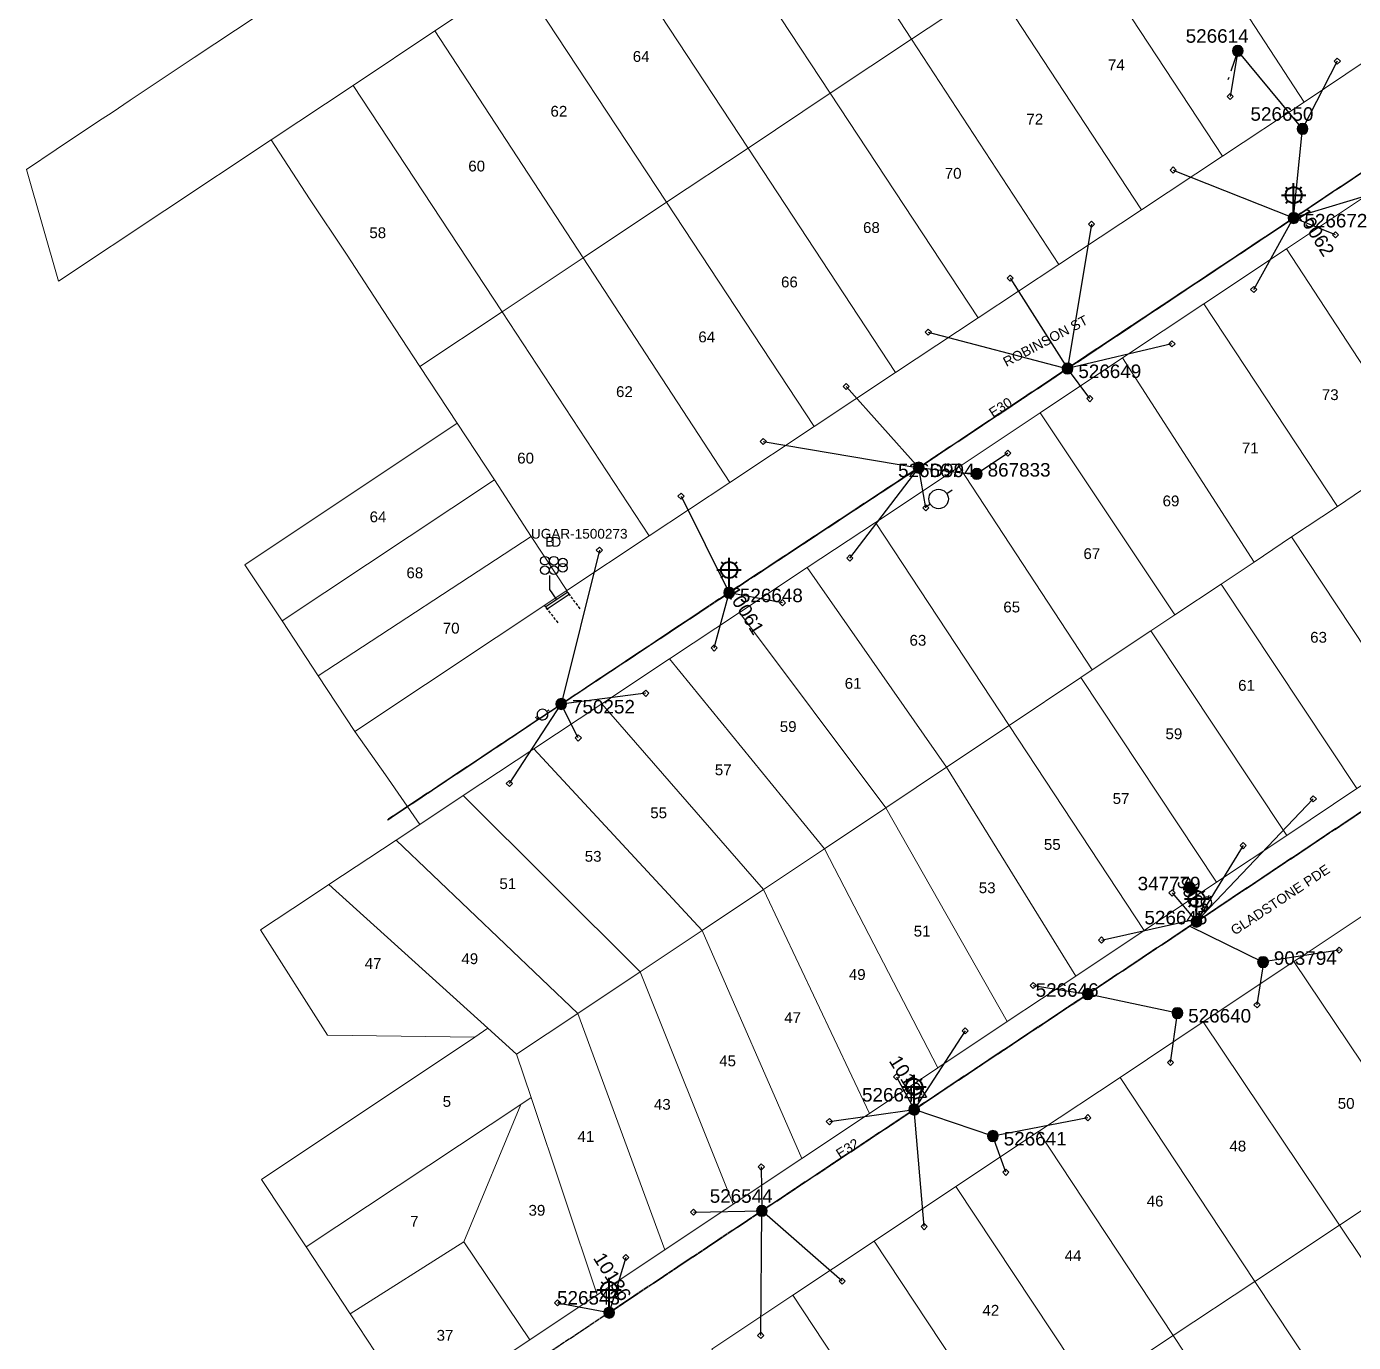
# Model space of a CAD drawing. Header units: metres. Extents: x 302064 to 305578, y 6265466 to 6271990.
# Drawn here: x 302249.5 to 302495.3, y 6270876.8 to 6271120.5 of the extents above; entities that cross this region are included whole.
import ezdxf
from ezdxf.enums import TextEntityAlignment as Align

# ---------------------------------------------------------------- set-up
doc = ezdxf.new("R2010")
doc.units = ezdxf.units.M
for name, pattern in [('Cable Exist OH', [1, 1, 0]), ('Cable Exist UG', [8.2, 4, -1.2, 1.8, -1.2]), ('DASHED', [0.75, 0.5, -0.25])]:
    doc.linetypes.add(name, pattern=pattern)
doc.layers.get('0').update_dxf_attribs({"color": 6})
for name, color, linetype in [('_User Miscellaneous12', 7, 'Continuous'), ('_User_LV_Exist', 7, 'Continuous'), ('Duct_SP_EXT', 7, 'Continuous'), ('Equip_SP_HV_EXT', 7, 'Continuous'), ('Equip_SP_LV_EXT', 7, 'Continuous'), ('Equip_SP_SL_EXT', 7, 'Continuous'), ('Mains_HV_EXT', 1, 'Continuous'), ('Mains_LV_EXT', 5, 'Continuous'), ('Mains_SL_EXT', 3, 'Continuous'), ('Services_SP_EXT', 7, 'Continuous'), ('SupportsOH_SP_TR_HV_LV_SL_EXT', 7, 'Continuous'), ('Trench_SP_EXT', 7, 'Continuous')]:
    doc.layers.add(name, color=color, linetype=linetype)
doc.layers.add('Cadastre Land Parcels_SP_EXT', color=7, linetype='Continuous', lineweight=5)
doc.layers.add('Cadastre Roads_SP_EXT', color=9, linetype='Continuous', lineweight=5)
doc.layers.add('UNKNOWN_FEATURES', color=1, linetype='DASHED', plot=False)
doc.styles.add('iecARIAL', font='arial.ttf', dxfattribs={"height": 2})
doc.styles.add('POLE_LABEL', font='arial.ttf')
doc.styles.get("Standard").update_dxf_attribs({"font": 'arial.ttf'})

# ---------------------------------------------------------------- blocks, each defined once
blk = doc.blocks.new('DUCT_EXT')
blk.add_circle((0, 0.8), 0.8)
at = {"flags": 1}
blk.add_attdef('Z', (0, 0), '', height=0.2, dxfattribs=at)
at = {"flags": 9}
for tag, p in [('DUCT_CODE', (0, 0)), ('XSECT_TYPE', (0, -0.2)), ('STATE', (0, -0.6)), ('FB_REFERENCE', (0, -0.4)), ('NOTES', (0, -0.8))]:
    blk.add_attdef(tag, text='', height=0.2, dxfattribs=at).set_placement(p, align=Align.MIDDLE_LEFT)
blk = doc.blocks.new('LV_OH_LINKS_OPEN_EXT')
for p, q in [((-0.17, 4.97), (-0.17, 5.46)), ((0.17, 4.97), (0.17, 5.46)), ((-0.17, 3), (-0.17, 2.5)), ((0.17, 3), (0.17, 2.5))]:
    blk.add_line(p, q)
blk.add_lwpolyline([(0, 2.99, 1), (0, 4.98, 1)], format="xyb", close=True)
at = {"flags": 9}
for tag, p in [('ACTUAL_STATUS', (0, 0)), ('CONSTRUCTED_VOLTAGE', (0, -0.2)), ('OPERATING_VOLTAGE', (0, -0.6)), ('ORIENTATION', (0, -0.8)), ('OWNED_BY', (0, -1)), ('STATE', (0, -1.2)), ('SWITCH_TYPE', (0, -1.4)), ('NO_PHASES', (0, -0.4)), ('USAGE', (0, -1.6)), ('LEGEND', (0, -1.8)), ('NOTES', (0, -2))]:
    blk.add_attdef(tag, text='', height=0.2, dxfattribs=at).set_placement(p, align=Align.MIDDLE_LEFT)
at = {"flags": 1}
blk.add_attdef('Z', (0, 0), '', height=0.2, dxfattribs=at)
blk = doc.blocks.new('SL_LANTERN_EXT')
at = {"lineweight": 40}
for p, q in [((-1.46, 5.68), (-1.06, 5.28)), ((0, 1.97), (0, 6.47)), ((1.46, 5.68), (1.06, 5.28)), ((-2.25, 4.22), (2.25, 4.22)), ((-1.46, 2.76), (-1.06, 3.16)), ((0, 0), (0, 2.72)), ((1.46, 2.76), (1.06, 3.16))]:
    blk.add_line(p, q, dxfattribs=at)
blk.add_circle((0, 4.22), 1.5, dxfattribs=at)
at = {"style": 'iecARIAL', "flags": 8}
blk.add_attdef('ASSET_NUM', (1.5, 1.5), '', height=2.5, dxfattribs=at)
for tag, p, height, flags in [('OPERATING_VOLTAGE', (0.98, -1.65), 0.2, 9), ('ORIENTATION', (0.98, -1.85), 0.2, 9), ('OWNED_BY', (0.98, -2.05), 0.2, 9), ('STATE', (0.98, -2.25), 0.2, 9), ('CONSTRUCTED_VOLTAGE', (0.98, -0.65), 0.2, 9), ('CONTROL_TYPE', (0.98, -0.85), 0.2, 9), ('LANTERN_PURPOSE', (0.98, -1.05), 0.2, 9), ('LANTERN_TYPE', (0.98, -1.25), 0.2, 9), ('NO_PHASES', (0.98, -1.45), 0.2, 9), ('USAGE', (0.98, -2.45), 0.2, 9), ('CEXIST', (0.98, -2.65), 0.2, 9), ('LNUMBER', (2.18, -3.25), 2.5, 8), ('CNEW', (0.98, -2.85), 0.2, 9), ('CNUMBER', (0.98, -3.05), 0.2, 9), ('CREMOVE', (0.98, -3.25), 0.2, 9), ('CREPLACE', (0.98, -3.45), 0.2, 9), ('LKINGHEIGHT', (0.98, -3.65), 0.2, 9), ('LBRACKET', (0.98, -3.85), 0.2, 9), ('LBRACKETVOCAB', (0.98, -4.05), 0.2, 9), ('LCATEGORY', (0.98, -4.25), 0.2, 9), ('LCHARGE1', (0.98, -4.45), 0.2, 9), ('LCHARGE1PERCENT', (0.98, -4.65), 0.2, 9), ('LCHARGE2', (0.98, -4.85), 0.2, 9), ('LCHARGE2PERCENT', (0.98, -5.05), 0.2, 9), ('LCHARGE3', (0.98, -5.25), 0.2, 9), ('LCHARGE3PERCENT', (0.98, -5.45), 0.2, 9), ('LEXIST', (0.98, -5.65), 0.2, 9), ('LLAMP', (0.98, -5.85), 0.2, 9), ('LLAMPVOCAB', (0.98, -6.05), 0.2, 9), ('LMAST', (0.98, -6.25), 0.2, 9), ('LMASTVOCAB', (0.98, -6.45), 0.2, 9), ('LNEW', (0.98, -6.65), 0.2, 9), ('LANTNUMBER', (0.98, -6.85), 0.2, 9), ('LOUTREACH', (0.98, -7.25), 0.2, 9), ('LOUTREACHVOCAB', (0.98, -7.45), 0.2, 9), ('STREETNAME', (0.98, -9.25), 0.2, 9), ('SUBURB', (0.98, -9.45), 0.2, 1), ('LRATECODE', (0.98, -7.65), 0.2, 9), ('LREMOVE', (0.98, -7.85), 0.2, 9), ('LREPLACE', (0.98, -8.05), 0.2, 9), ('LTYPE', (0.98, -8.25), 0.2, 9), ('LTYPEVOCAB', (0.98, -8.45), 0.2, 9), ('LEGEND', (0.98, -8.65), 0.2, 9), ('LOCATION', (0.98, -8.85), 0.2, 9), ('NOTES', (0.98, -9.05), 0.2, 9)]:
    blk.add_attdef(tag, p, '', height=height, dxfattribs=dict(flags=flags))
blk = doc.blocks.new('CCP_EXT')
at = {"flags": 9}
blk.add_attdef('NOTES', text='', height=0.2, dxfattribs=at).set_placement((0, -2), align=Align.MIDDLE_LEFT)
blk.add_wipeout([(0, 0.57), (0.57, 0), (0, -0.57), (-0.57, 0)])
blk.add_lwpolyline([(-0.57, 0), (0, 0.57), (0.57, 0), (0, -0.57), (-0.57, 0)])
at = {"flags": 1}
blk.add_attdef('Z', (0, 0), '', height=0.2, dxfattribs=at)
at = {"flags": 9}
for tag, p in [('CCP_TYPE', (0, 0)), ('CONSTRUCTED_VOLTAGE', (0, -0.2)), ('OPERATING_VOLTAGE', (0, -0.6)), ('ORIENTATION', (0, -0.8)), ('OWNED_BY', (0, -1)), ('STATE', (0, -1.8)), ('NO_PHASES', (0, -0.4)), ('USAGE', (0, -1.2)), ('LEGEND', (0, -1.4)), ('LIFE_SUPPORT', (0, -1.6))]:
    blk.add_attdef(tag, text='', height=0.2, dxfattribs=at).set_placement(p, align=Align.MIDDLE_LEFT)
blk = doc.blocks.new('POLE_EXT')
blk.add_hatch(color=256).paths.add_polyline_path([(-1, 0, 1), (1, 0, 1)])
blk.add_lwpolyline([(-1, 0, 1), (1, 0, 1)], format="xyb", close=True)
for tag, height, flags, p in [('pNumber', 2.5, 8, (-17.84, 2.07)), ('OWNED_BY', 0.2, 9, (1.35, -0.4)), ('SPECIAL_USE', 0.2, 9, (1.35, -0.8)), ('STATE', 0.2, 9, (1.35, -1)), ('cLV', 0.2, 9, (1.35, -1.4)), ('hDepth', 0.2, 9, (1.35, -1.6)), ('hDia', 0.2, 9, (1.35, -1.8)), ('cHV', 0.2, 9, (1.35, -2)), ('PARENT', 0.2, 9, (1.35, -0.6)), ('USAGE', 0.2, 9, (1.35, -1.2)), ('LBRACKET', 0.2, 9, (1.35, -2.2)), ('LExisting', 0.2, 9, (1.35, -2.4)), ('cLinedev', 0.2, 9, (1.35, -3.4)), ('pExisting', 0.2, 9, (1.35, -3.8)), ('pFooting', 0.2, 9, (1.35, -4.4)), ('pNew', 0.2, 9, (1.35, -4.6)), ('pRelocate', 0.2, 9, (1.35, -5)), ('LANTNUMBER', 0.2, 9, (1.35, -2.6)), ('LOther', 0.2, 9, (1.35, -2.8)), ('LRemove', 0.2, 9, (1.35, -3)), ('LEGEND', 0.2, 9, (1.35, -3.2)), ('LOCATION', 0.2, 9, (1.35, -3.6)), ('PFNUMBER', 0.2, 9, (1.35, -4)), ('NEWPFNUMBER', 0.2, 9, (1.35, -4.2)), ('pRemove', 0.2, 9, (1.35, -5.2)), ('pReplace', 0.2, 9, (1.35, -5.4)), ('pStay', 0.2, 9, (1.35, -5.6)), ('pType', 0.2, 9, (1.35, -5.8)), ('cspan', 0.2, 9, (1.35, -6)), ('STREETNAME', 0.2, 9, (1.35, -6.2)), ('SUBURB', 0.2, 9, (1.35, -6.4)), ('OPERATED_BY', 0.2, 9, (1.36, -7.01)), ('NOTES', 0.2, 9, (1.35, -6.6)), ('MAINTAINED_BY', 0.2, 9, (1.36, -6.81))]:
    blk.add_attdef(tag, text='', height=height, dxfattribs=dict(flags=flags)).set_placement(p, align=Align.MIDDLE_LEFT)
at = {"style": 'POLE_LABEL'}
for tag, height, flags, p in [('ASSET_NUM', 2.5, 8, (2, 2)), ('STRUCTURE_PLANT_NUMBER', 0.2, 9, (1.35, 0.03)), ('STREET_CODE', 0.2, 9, (1.35, -0.2))]:
    blk.add_attdef(tag, text='', height=height, dxfattribs=dict(at, flags=flags)).set_placement(p, align=Align.MIDDLE_LEFT)
at = {"flags": 1}
blk.add_attdef('Z', (1.35, -7.33), '', height=0.2, dxfattribs=at)
blk = doc.blocks.new('HV_ABS_OPEN_EXT')
for p, q in [((-3, 6.87), (-1.8, 6.87)), ((1.8, 6.87), (3, 6.87))]:
    blk.add_line(p, q)
blk.add_circle((0, 6.87), 1.8)
for tag, height, flags, p in [('ASSET_NUM', 2.5, 8, (2, 2)), ('STREET_CODE', 0.2, 9, (1.5, 0)), ('ACTUAL_STATUS', 0.2, 9, (1.5, -0.2)), ('CONSTRUCTED_VOLTAGE', 0.2, 9, (1.5, -0.4)), ('OPERATING_VOLTAGE', 0.2, 9, (1.5, -0.8)), ('ORIENTATION', 0.2, 9, (1.5, -1)), ('OWNED_BY', 0.2, 9, (1.5, -1.2)), ('STATE', 0.2, 9, (1.5, -1.4)), ('SWITCH_TYPE', 0.2, 9, (1.5, -1.6)), ('STREETNAME', 0.2, 9, (1.5, -2.4)), ('NO_PHASES', 0.2, 9, (1.5, -0.6)), ('USAGE', 0.2, 9, (1.5, -1.8)), ('LEGEND', 0.2, 9, (1.5, -2)), ('LOCATION', 0.2, 9, (1.5, -2.2)), ('SUBURB', 0.2, 9, (1.5, -2.6)), ('OPERATED_BY', 0.2, 9, (1.5, -3.2)), ('Z', 0.2, 1, (1.5, -3.6)), ('NOTES', 0.2, 9, (1.5, -2.8)), ('MAINTAINED_BY', 0.2, 9, (1.5, -3)), ('LABEL_ALIGNMENT', 0.2, 9, (1.5, -3.4))]:
    blk.add_attdef(tag, text='', height=height, dxfattribs=dict(flags=flags)).set_placement(p, align=Align.MIDDLE_LEFT)

msp = doc.modelspace()

# ---------------------------------------------------------------- linework, layer by layer
at = {"layer": '_User Miscellaneous12'}
for p, q in [((302349.796, 6271015.723), (302345.702, 6271013.003)), ((302350.062, 6271015.323), (302345.968, 6271012.603)), ((302349.796, 6271015.723), (302349.929, 6271015.523)), ((302350.062, 6271015.323), (302349.929, 6271015.523)), ((302345.702, 6271013.003), (302345.835, 6271012.803)), ((302345.968, 6271012.603), (302345.835, 6271012.803))]:
    msp.add_line(p, q, dxfattribs=at)
at = {"layer": '_User_LV_Exist', "linetype": 'Cable Exist OH'}
for points in [[(302484.259, 6271085.045), (302522.214, 6271110.285)], [(302357.458, 6270882.301), (302325.378, 6270860.947)]]:
    msp.add_lwpolyline(points, dxfattribs=at)
at = {"layer": 'Cadastre Land Parcels_SP_EXT', "linetype": 'Continuous'}
for points in [[(302428.697, 6271128.301), (302401.214, 6271170.264), (302386.006, 6271160.18), (302413.478, 6271118.168), (302428.697, 6271128.301)], [(302413.478, 6271118.168), (302386.006, 6271160.18), (302370.801, 6271150.093), (302398.427, 6271108.147), (302413.478, 6271118.168)], [(302479.291, 6271150.997), (302474.276, 6271158.648), (302458.896, 6271148.408), (302486.183, 6271106.52), (302501.677, 6271116.855), (302489.303, 6271135.758), (302488.114, 6271137.575), (302479.291, 6271150.997)], [(302398.427, 6271108.147), (302370.801, 6271150.093), (302355.595, 6271139.977), (302383.188, 6271098), (302398.427, 6271108.147)], [(302471.06, 6271096.493), (302486.183, 6271106.52), (302458.896, 6271148.408), (302443.647, 6271138.256), (302471.06, 6271096.493)], [(302383.188, 6271098), (302355.595, 6271139.977), (302340.475, 6271129.912), (302368.085, 6271087.944), (302383.188, 6271098)], [(302471.06, 6271096.493), (302443.647, 6271138.256), (302428.697, 6271128.301), (302456.054, 6271086.532), (302471.06, 6271096.493)], [(302368.085, 6271087.944), (302340.475, 6271129.912), (302325.172, 6271119.716), (302352.638, 6271077.66), (302368.085, 6271087.944)], [(302440.78, 6271076.414), (302456.054, 6271086.532), (302428.697, 6271128.301), (302413.478, 6271118.168), (302440.78, 6271076.414)], [(302352.638, 6271077.66), (302325.172, 6271119.716), (302310.051, 6271109.609), (302337.617, 6271067.658), (302352.638, 6271077.66)], [(302440.78, 6271076.414), (302413.478, 6271118.168), (302398.427, 6271108.147), (302425.836, 6271066.531), (302440.78, 6271076.414)], [(302337.617, 6271067.658), (302310.051, 6271109.609), (302294.829, 6271099.523), (302301.975, 6271088.617), (302308.798, 6271078.33), (302315.621, 6271067.885), (302322.411, 6271057.534), (302337.617, 6271067.658)], [(302410.528, 6271056.405), (302425.836, 6271066.531), (302398.427, 6271108.147), (302383.188, 6271098), (302410.528, 6271056.405)], [(302395.413, 6271046.404), (302410.528, 6271056.405), (302383.188, 6271098), (302368.085, 6271087.944), (302395.413, 6271046.404)], [(302395.413, 6271046.404), (302368.085, 6271087.944), (302352.638, 6271077.66), (302379.813, 6271036.051), (302395.413, 6271046.404)], [(302522.584, 6271051.835), (302497.943, 6271089.338), (302482.931, 6271079.347), (302507.486, 6271041.742), (302509.843, 6271043.319), (302522.584, 6271051.835)], [(302497.04, 6271034.735), (302507.486, 6271041.742), (302482.931, 6271079.347), (302467.601, 6271069.135), (302492.354, 6271031.634), (302497.04, 6271034.735)], [(302379.813, 6271036.051), (302352.638, 6271077.66), (302337.617, 6271067.658), (302364.889, 6271026.155), (302379.813, 6271036.051)], [(302476.94, 6271021.324), (302483.892, 6271025.998), (302492.354, 6271031.634), (302467.601, 6271069.135), (302452.581, 6271059.133), (302476.94, 6271021.324)], [(302364.889, 6271026.155), (302337.617, 6271067.658), (302322.411, 6271057.534), (302329.311, 6271047.012), (302336.192, 6271036.541), (302343.011, 6271026.065), (302349.597, 6271016.023), (302364.889, 6271026.155)], [(302462.27, 6271011.547), (302470.841, 6271017.243), (302476.94, 6271021.324), (302452.581, 6271059.133), (302437.286, 6271048.943), (302462.27, 6271011.547)], [(302446.965, 6271001.354), (302457.817, 6271008.56), (302462.27, 6271011.547), (302437.286, 6271048.943), (302422.277, 6271038.957), (302446.965, 6271001.354)], [(302336.192, 6271036.541), (302329.311, 6271047.012), (302289.986, 6271020.798), (302296.867, 6271010.429), (302336.192, 6271036.541)], [(302444.852, 6270999.924), (302446.965, 6271001.354), (302422.277, 6271038.957), (302406.777, 6271028.649), (302431.551, 6270991.044), (302444.852, 6270999.924)], [(302343.011, 6271026.065), (302336.192, 6271036.541), (302296.867, 6271010.429), (302303.578, 6271000.251), (302343.011, 6271026.065)], [(302508.984, 6270988.007), (302521.835, 6270996.572), (302497.04, 6271034.735), (302492.354, 6271031.634), (302483.892, 6271025.998), (302508.984, 6270988.007)], [(302431.551, 6270991.044), (302406.777, 6271028.649), (302394.129, 6271020.3), (302419.967, 6270983.31), (302431.551, 6270991.044)], [(302349.597, 6271016.023), (302343.011, 6271026.065), (302303.578, 6271000.251), (302310.379, 6270989.967), (302349.597, 6271016.023)], [(302508.984, 6270988.007), (302483.892, 6271025.998), (302476.94, 6271021.324), (302470.841, 6271017.243), (302495.964, 6270979.352), (302508.984, 6270988.007)], [(302419.967, 6270983.31), (302394.129, 6271020.3), (302381.583, 6271011.967), (302408.704, 6270975.811), (302419.967, 6270983.31)], [(302495.964, 6270979.352), (302470.841, 6271017.243), (302462.27, 6271011.547), (302457.817, 6271008.56), (302483.006, 6270970.704), (302495.964, 6270979.352)], [(302408.704, 6270975.811), (302381.583, 6271011.967), (302368.661, 6271003.407), (302397.334, 6270968.216), (302408.704, 6270975.811)], [(302483.006, 6270970.704), (302457.817, 6271008.56), (302446.965, 6271001.354), (302444.852, 6270999.924), (302469.975, 6270962.034), (302483.006, 6270970.704)], [(302397.334, 6270968.216), (302368.661, 6271003.407), (302356.093, 6270995.065), (302386.077, 6270960.663), (302397.334, 6270968.216)], [(302469.975, 6270962.034), (302444.852, 6270999.924), (302431.551, 6270991.044), (302456.556, 6270953.088), (302469.975, 6270962.034)], [(302386.077, 6270960.663), (302356.093, 6270995.065), (302343.481, 6270986.711), (302374.665, 6270953.08), (302386.077, 6270960.663)], [(302456.556, 6270953.088), (302431.551, 6270991.044), (302419.967, 6270983.31), (302443.91, 6270944.638), (302456.556, 6270953.088)], [(302374.665, 6270953.08), (302343.481, 6270986.711), (302330.431, 6270978.062), (302363.189, 6270945.415), (302374.665, 6270953.08)], [(302443.91, 6270944.638), (302419.967, 6270983.31), (302408.704, 6270975.811), (302431.166, 6270936.204), (302443.91, 6270944.638)], [(302363.189, 6270945.415), (302330.431, 6270978.062), (302322.395, 6270972.738), (302317.99, 6270969.818), (302351.639, 6270937.737), (302363.189, 6270945.415)], [(302431.166, 6270936.204), (302408.704, 6270975.811), (302397.334, 6270968.216), (302418.327, 6270927.629), (302431.166, 6270936.204)], [(302351.639, 6270937.737), (302317.99, 6270969.818), (302305.547, 6270961.581), (302335.005, 6270934.976), (302340.285, 6270930.174), (302351.639, 6270937.737)], [(302405.712, 6270919.2), (302418.327, 6270927.629), (302397.334, 6270968.216), (302386.077, 6270960.663), (302405.712, 6270919.2)], [(302335.005, 6270934.976), (302305.547, 6270961.581), (302301.736, 6270959.062), (302292.871, 6270953.205), (302305.302, 6270933.717), (302332.583, 6270933.337), (302335.005, 6270934.976)], [(302405.712, 6270919.2), (302386.077, 6270960.663), (302374.665, 6270953.08), (302393.133, 6270910.848), (302405.712, 6270919.2)], [(302509.622, 6270909.689), (302523.097, 6270918.632), (302497.865, 6270956.348), (302486.005, 6270948.46), (302484.285, 6270947.318), (302509.622, 6270909.689)], [(302393.133, 6270910.848), (302374.665, 6270953.08), (302363.189, 6270945.415), (302380.412, 6270902.406), (302393.133, 6270910.848)], [(302367.775, 6270893.957), (302380.412, 6270902.406), (302363.189, 6270945.415), (302351.639, 6270937.737), (302367.775, 6270893.957)], [(302508.009, 6270908.619), (302509.622, 6270909.689), (302484.285, 6270947.318), (302467.501, 6270936.159), (302492.762, 6270898.499), (302508.009, 6270908.619)], [(302367.775, 6270893.957), (302351.639, 6270937.737), (302340.285, 6270930.174), (302343.023, 6270922.125), (302355.234, 6270885.619), (302367.775, 6270893.957)], [(302492.762, 6270898.499), (302467.501, 6270936.159), (302452.1, 6270925.853), (302477.093, 6270888.102), (302492.762, 6270898.499)], [(302341.083, 6270920.865), (302343.023, 6270922.125), (302340.285, 6270930.174), (302335.005, 6270934.976), (302332.583, 6270933.337), (302293.082, 6270906.99), (302301.327, 6270894.478), (302341.083, 6270920.865)], [(302477.093, 6270888.102), (302452.1, 6270925.853), (302437.012, 6270915.827), (302461.956, 6270878.055), (302477.093, 6270888.102)], [(302330.517, 6270895.405), (302341.083, 6270920.865), (302301.327, 6270894.478), (302309.474, 6270882.108), (302330.517, 6270895.405)], [(302355.234, 6270885.619), (302343.023, 6270922.125), (302341.083, 6270920.865), (302330.517, 6270895.405), (302342.779, 6270877.285), (302355.234, 6270885.619)], [(302461.956, 6270878.055), (302437.012, 6270915.827), (302421.699, 6270905.657), (302446.69, 6270867.923), (302461.956, 6270878.055)], [(302533.108, 6270871.001), (302508.009, 6270908.619), (302492.762, 6270898.499), (302517.974, 6270860.912), (302533.108, 6270871.001)], [(302446.69, 6270867.923), (302421.699, 6270905.657), (302406.571, 6270895.551), (302431.496, 6270857.841), (302446.69, 6270867.923)], [(302517.974, 6270860.912), (302492.762, 6270898.499), (302477.093, 6270888.102), (302502.078, 6270850.364), (302517.974, 6270860.912)], [(302342.779, 6270877.285), (302330.517, 6270895.405), (302309.474, 6270882.108), (302320.303, 6270865.634), (302324.412, 6270865.099), (302342.779, 6270877.285)], [(302431.496, 6270857.841), (302406.571, 6270895.551), (302391.465, 6270885.54), (302416.398, 6270847.821), (302431.496, 6270857.841)], [(302502.078, 6270850.364), (302477.093, 6270888.102), (302461.956, 6270878.055), (302486.891, 6270840.302), (302502.078, 6270850.364)], [(302416.398, 6270847.821), (302391.465, 6270885.54), (302376.476, 6270875.554), (302386.717, 6270860.012), (302396.794, 6270844.731), (302401.348, 6270837.832), (302416.398, 6270847.821)], [(302486.891, 6270840.302), (302461.956, 6270878.055), (302446.69, 6270867.923), (302471.676, 6270830.2), (302486.891, 6270840.302)]]:
    msp.add_lwpolyline(points, close=True, dxfattribs=at)
at = {"layer": 'Cadastre Roads_SP_EXT', "linetype": 'Continuous'}
msp.add_lwpolyline([(302295.889, 6271124.905), (302280.58, 6271114.775), (302272.065, 6271109.082), (302268.717, 6271106.843), (302265.372, 6271104.61), (302263.546, 6271103.391), (302257.149, 6271099.119), (302255.024, 6271097.705), (302249.534, 6271094.051), (302249.534, 6271094.051), (302255.447, 6271073.331), (302294.829, 6271099.523), (302310.051, 6271109.609), (302325.172, 6271119.716), (302340.475, 6271129.912)], dxfattribs=at)
at = {"layer": 'Duct_SP_EXT'}
for p, q in [((302349.796, 6271015.723), (302345.702, 6271013.003)), ((302350.062, 6271015.323), (302345.968, 6271012.603)), ((302349.796, 6271015.723), (302349.929, 6271015.523)), ((302350.062, 6271015.323), (302349.929, 6271015.523)), ((302345.702, 6271013.003), (302345.835, 6271012.803)), ((302345.968, 6271012.603), (302345.835, 6271012.803))]:
    msp.add_line(p, q, dxfattribs=at)
msp.add_lwpolyline([(302346.432, 6271018.845), (302346.432, 6271016.243), (302347.615, 6271014.445)], dxfattribs=at)
at = {"layer": 'Mains_LV_EXT', "linetype": 'Cable Exist OH'}
for points in [[(302484.259, 6271085.045), (302522.214, 6271110.285)], [(302357.458, 6270882.301), (302325.378, 6270860.947)]]:
    msp.add_lwpolyline(points, dxfattribs=at)
at = {"layer": 'Services_SP_EXT'}
for points in [[(302484.259, 6271085.045), (302485.917, 6271101.552)], [(302507.153, 6271091.986), (302484.259, 6271085.045)], [(302465.026, 6270953.887), (302478.592, 6270947.226)], [(302462.726, 6270937.786), (302446.118, 6270941.31)], [(302428.551, 6270915.015), (302413.953, 6270919.904)]]:
    msp.add_lwpolyline(points, dxfattribs=at)
at = {"layer": 'Trench_SP_EXT', "linetype": 'Cable Exist UG'}
msp.add_lwpolyline([(302473.914, 6271116.002), (302472.094, 6271110.66)], dxfattribs=at)
at = {"layer": 'UNKNOWN_FEATURES'}
for points in [[(302352.082, 6271012.686), (302349.577, 6271015.998)], [(302347.988, 6271010.081), (302345.499, 6271013.318)]]:
    msp.add_lwpolyline(points, dxfattribs=at)

# ---------------------------------------------------------------- block references
at = {"layer": 'Duct_SP_EXT', "rotation": 269.7909327157667}
for p in [(302344.749, 6271021.58), (302346.437, 6271021.574), (302348.093, 6271021.23), (302344.742, 6271019.83), (302346.431, 6271019.824), (302348.059, 6271020.278)]:
    msp.add_blockref('DUCT_EXT', p, dxfattribs=at)
at = {"layer": 'Equip_SP_LV_EXT'}
for p, rotation in [((302348.585, 6270995.027), 119.4451968399759), ((302466.274, 6270954.718), 332.5410945601399)]:
    msp.add_blockref('LV_OH_LINKS_OPEN_EXT', p, dxfattribs=dict(at, rotation=rotation))
at = {"layer": 'Equip_SP_SL_EXT'}
ref = msp.add_blockref('SL_LANTERN_EXT', (302484.259, 6271085.045), dxfattribs=at)
ref.add_attrib('ASSET_NUM', '10062', dxfattribs={"layer": '0', "height": 2.5, "rotation": 302.00987, "style": 'iecARIAL'}).set_placement((302485.759, 6271086.545), align=Align.MIDDLE_LEFT)
ref = msp.add_blockref('SL_LANTERN_EXT', (302379.679, 6271015.639), dxfattribs=at)
ref.add_attrib('ASSET_NUM', '10061', dxfattribs={"layer": '0', "height": 2.5, "rotation": 302.01547, "style": 'iecARIAL'}).set_placement((302381.179, 6271017.139), align=Align.TOP_LEFT)
ref = msp.add_blockref('SL_LANTERN_EXT', (302466.274, 6270954.718), dxfattribs=at)
ref.add_attrib('ASSET_NUM', '9963', dxfattribs={"layer": '0', "height": 2.5, "rotation": 303.54637, "style": 'iecARIAL'}).set_placement((302467.774, 6270956.218), align=Align.MIDDLE_RIGHT)
ref = msp.add_blockref('SL_LANTERN_EXT', (302413.953, 6270919.904), dxfattribs=at)
ref.add_attrib('ASSET_NUM', '10137', dxfattribs={"layer": '0', "height": 2.5, "rotation": 302.38492, "style": 'iecARIAL'}).set_placement((302415.453, 6270921.404), align=Align.MIDDLE_RIGHT)
ref = msp.add_blockref('SL_LANTERN_EXT', (302357.458, 6270882.301), dxfattribs=at)
ref.add_attrib('ASSET_NUM', '10136', dxfattribs={"layer": '0', "height": 2.5, "rotation": 302.24726, "style": 'iecARIAL'}).set_placement((302358.958, 6270883.801), align=Align.BOTTOM_RIGHT)
at = {"layer": 'SupportsOH_SP_TR_HV_LV_SL_EXT'}
ref = msp.add_blockref('POLE_EXT', (302473.914, 6271116.002), dxfattribs=at)
ref.add_attrib('ASSET_NUM', '526614', dxfattribs={"layer": '0', "height": 2.5, "rotation": 0.01071, "style": 'POLE_LABEL'}).set_placement((302475.914, 6271116.752), align=Align.BOTTOM_RIGHT)
ref = msp.add_blockref('POLE_EXT', (302485.917, 6271101.552), dxfattribs=at)
ref.add_attrib('ASSET_NUM', '526650', dxfattribs={"layer": '0', "height": 2.5, "style": 'POLE_LABEL'}).set_placement((302487.917, 6271102.302), align=Align.BOTTOM_RIGHT)
ref = msp.add_blockref('POLE_EXT', (302442.375, 6271057.149), dxfattribs=at)
ref.add_attrib('ASSET_NUM', '526649', dxfattribs={"layer": '0', "height": 2.5, "rotation": 0.03212, "style": 'POLE_LABEL'}).set_placement((302444.375, 6271057.899), align=Align.TOP_LEFT)
ref = msp.add_blockref('POLE_EXT', (302414.804, 6271038.799), dxfattribs=at)
ref.add_attrib('ASSET_NUM', '526667', dxfattribs={"layer": '0', "height": 2.5, "rotation": 359.97172, "style": 'POLE_LABEL'}).set_placement((302416.804, 6271039.549), align=Align.TOP_CENTER)
ref = msp.add_blockref('POLE_EXT', (302348.585, 6270995.027), dxfattribs=at)
ref.add_attrib('ASSET_NUM', '750252', dxfattribs={"layer": '0', "height": 2.5, "rotation": 359.98625, "style": 'POLE_LABEL'}).set_placement((302350.585, 6270995.777), align=Align.TOP_LEFT)
ref = msp.add_blockref('POLE_EXT', (302466.274, 6270954.718), dxfattribs=at)
ref.add_attrib('ASSET_NUM', '526645', dxfattribs={"layer": '0', "height": 2.5, "style": 'POLE_LABEL'}).set_placement((302468.274, 6270955.468), align=Align.MIDDLE_RIGHT)
ref = msp.add_blockref('POLE_EXT', (302413.953, 6270919.904), dxfattribs=at)
ref.add_attrib('ASSET_NUM', '526647', dxfattribs={"layer": '0', "height": 2.5, "style": 'POLE_LABEL'}).set_placement((302415.953, 6270920.654), align=Align.BOTTOM_RIGHT)
ref = msp.add_blockref('POLE_EXT', (302428.551, 6270915.015), dxfattribs=at)
ref.add_attrib('ASSET_NUM', '526641', dxfattribs={"layer": '0', "height": 2.5, "rotation": 0.03899, "style": 'POLE_LABEL'}).set_placement((302430.551, 6270915.765), align=Align.TOP_LEFT)
ref = msp.add_blockref('POLE_EXT', (302385.747, 6270901.153), dxfattribs=at)
ref.add_attrib('ASSET_NUM', '526544', dxfattribs={"layer": '0', "height": 2.5, "style": 'POLE_LABEL'}).set_placement((302387.747, 6270901.903), align=Align.BOTTOM_RIGHT)

# ---------------------------------------------------------------- texts
at = {"layer": 'Cadastre Land Parcels_SP_EXT'}
for s, p in [('64', (302361.836, 6271113.958)), ('74', (302449.864, 6271112.396)), ('62', (302346.593, 6271103.808)), ('72', (302434.752, 6271102.354)), ('60', (302331.37, 6271093.661)), ('70', (302419.63, 6271092.315)), ('58', (302313.043, 6271081.308)), ('68', (302404.495, 6271082.271)), ('66', (302389.304, 6271072.188)), ('64', (302373.987, 6271062.015)), ('62', (302358.739, 6271051.881)), ('73', (302489.482, 6271051.319)), ('71', (302474.674, 6271041.445)), ('60', (302340.433, 6271039.57)), ('69', (302459.984, 6271031.638)), ('64', (302313.089, 6271028.695)), ('67', (302445.323, 6271021.872)), ('68', (302319.912, 6271018.322)), ('65', (302430.484, 6271011.986)), ('70', (302326.641, 6271008.076)), ('63', (302413.106, 6271005.826)), ('63', (302487.324, 6271006.385)), ('61', (302401.096, 6270997.847)), ('61', (302473.98, 6270997.481)), ('59', (302389.071, 6270989.85)), ('59', (302460.523, 6270988.515)), ('57', (302377.041, 6270981.838)), ('57', (302450.734, 6270976.522)), ('55', (302365.079, 6270973.88)), ('55', (302437.996, 6270968.02)), ('53', (302352.941, 6270965.817)), ('51', (302337.129, 6270960.754)), ('53', (302425.937, 6270959.991)), ('51', (302413.883, 6270951.965)), ('47', (302312.174, 6270945.98)), ('49', (302330.093, 6270946.857)), ('49', (302401.863, 6270943.927)), ('47', (302389.897, 6270935.948)), ('45', (302377.85, 6270927.937)), ('5', (302326.627, 6270920.421)), ('43', (302365.754, 6270919.879)), ('50', (302492.436, 6270920.057)), ('41', (302351.591, 6270913.922)), ('48', (302472.364, 6270912.153)), ('46', (302457.04, 6270901.959)), ('39', (302342.527, 6270900.26)), ('7', (302320.6, 6270898.214)), ('44', (302441.839, 6270891.865)), ('42', (302426.614, 6270881.743)), ('37', (302325.497, 6270877.106))]:
    msp.add_text(s, height=2, dxfattribs=at).set_placement(p)
at = {"layer": 'Cadastre Roads_SP_EXT'}
for s, rotation, p in [('ROBINSON ST', 27.85347, (302431.042, 6271057.427)), ('GLADSTONE PDE', 33.54223, (302473.361, 6270952.131))]:
    msp.add_text(s, height=1.8, rotation=rotation, dxfattribs=at).set_placement(p)
at = {"layer": 'Duct_SP_EXT'}
for s, p in [('UGAR-1500273', (302342.978, 6271025.659)), ('B', (302345.627, 6271024.192)), ('D', (302346.763, 6271024.145))]:
    msp.add_text(s, height=1.8, dxfattribs=at).set_placement(p)
at = {"layer": 'Mains_LV_EXT'}
for s, rotation, p in [('E30', 32.69646, (302428.556, 6271048.003)), ('E32', 32.51748, (302400.216, 6270910.772))]:
    msp.add_text(s, height=1.8, rotation=rotation, dxfattribs=at).set_placement(p)

# ---------------------------------------------------------------- next in the draw order: block references
at = {"layer": 'Services_SP_EXT'}
for p in [(302492.34, 6271114.092), (302472.489, 6271107.528), (302461.956, 6271093.929), (302446.818, 6271083.891), (302492.024, 6271081.911), (302431.731, 6271073.906), (302476.856, 6271071.812), (302416.582, 6271063.887), (302461.721, 6271061.732), (302401.363, 6271053.818), (302446.49, 6271051.585), (302386.015, 6271043.649), (302431.308, 6271041.476), (302370.783, 6271033.537), (302416.118, 6271031.373), (302355.645, 6271023.509), (302402.057, 6271022.059), (302389.584, 6271013.796), (302376.916, 6271005.405), (302364.235, 6270997.007), (302351.751, 6270988.745), (302338.981, 6270980.309), (302487.897, 6270977.457), (302474.906, 6270968.796), (302461.726, 6270960.026), (302448.665, 6270951.308), (302492.7, 6270949.428), (302436.034, 6270942.903), (302477.478, 6270939.303), (302423.395, 6270934.485), (302461.447, 6270928.619), (302410.678, 6270925.973), (302398.251, 6270917.688), (302446.136, 6270918.409), (302385.643, 6270909.288), (302430.929, 6270908.3), (302373.087, 6270900.907), (302415.805, 6270898.231), (302360.545, 6270892.52), (302400.623, 6270888.127), (302347.913, 6270884.128), (302385.537, 6270878.099)]:
    msp.add_blockref('CCP_EXT', p, dxfattribs=at)

# ---------------------------------------------------------------- next in the draw order: block references
for p in [(302492.34, 6271114.092), (302472.489, 6271107.528), (302461.956, 6271093.929), (302446.818, 6271083.891), (302492.024, 6271081.911), (302431.731, 6271073.906), (302476.856, 6271071.812), (302416.582, 6271063.887), (302461.721, 6271061.732), (302401.363, 6271053.818), (302446.49, 6271051.585), (302386.015, 6271043.649), (302431.308, 6271041.476), (302370.783, 6271033.537), (302416.118, 6271031.373), (302355.645, 6271023.509), (302402.057, 6271022.059), (302389.584, 6271013.796), (302376.916, 6271005.405), (302364.235, 6270997.007), (302351.751, 6270988.745), (302338.981, 6270980.309), (302487.897, 6270977.457), (302474.906, 6270968.796), (302461.726, 6270960.026), (302448.665, 6270951.308), (302492.7, 6270949.428), (302436.034, 6270942.903), (302477.478, 6270939.303), (302423.395, 6270934.485), (302461.447, 6270928.619), (302410.678, 6270925.973), (302398.251, 6270917.688), (302446.136, 6270918.409), (302385.643, 6270909.288), (302430.929, 6270908.3), (302373.087, 6270900.907), (302415.805, 6270898.231), (302360.545, 6270892.52), (302400.623, 6270888.127), (302347.913, 6270884.128), (302385.537, 6270878.099)]:
    msp.add_blockref('CCP_EXT', p, dxfattribs=at)

# ---------------------------------------------------------------- next in the draw order: linework, layer by layer
at = {"layer": '_User_LV_Exist', "linetype": 'Cable Exist OH'}
for points in [[(302442.373, 6271057.25), (302484.259, 6271085.045)], [(302414.804, 6271038.799), (302442.373, 6271057.25)], [(302379.677, 6271015.733), (302414.804, 6271038.799)], [(302348.585, 6270995.027), (302379.677, 6271015.733)], [(302316.411, 6270973.579), (302348.585, 6270995.027)], [(302509.479, 6270983.541), (302466.274, 6270954.718)], [(302466.274, 6270954.718), (302446.118, 6270941.31)], [(302446.118, 6270941.31), (302413.953, 6270919.904)], [(302413.953, 6270919.904), (302385.747, 6270901.153)], [(302385.747, 6270901.153), (302357.458, 6270882.301)]]:
    msp.add_lwpolyline(points, dxfattribs=at)
at = {"layer": 'Cadastre Roads_SP_EXT', "linetype": 'Continuous'}
for points in [[(302501.677, 6271116.855), (302486.183, 6271106.52), (302471.06, 6271096.493), (302456.054, 6271086.532), (302440.78, 6271076.414), (302425.836, 6271066.531), (302410.528, 6271056.405), (302395.413, 6271046.404), (302379.813, 6271036.051), (302364.889, 6271026.155), (302349.597, 6271016.023), (302310.379, 6270989.967), (302316.018, 6270981.883), (302322.395, 6270972.738), (302330.431, 6270978.062), (302330.431, 6270978.062), (302343.481, 6270986.712), (302356.093, 6270995.065), (302368.661, 6271003.407), (302381.583, 6271011.967), (302394.129, 6271020.3), (302406.777, 6271028.649), (302422.277, 6271038.957), (302437.286, 6271048.943), (302452.581, 6271059.133), (302467.601, 6271069.135), (302482.931, 6271079.347), (302497.943, 6271089.338)], [(302495.964, 6270979.352), (302483.006, 6270970.704), (302469.975, 6270962.034), (302456.556, 6270953.088), (302443.91, 6270944.638), (302431.166, 6270936.204), (302418.327, 6270927.629), (302405.712, 6270919.2), (302393.133, 6270910.848), (302380.412, 6270902.406), (302367.775, 6270893.957), (302355.234, 6270885.619), (302342.779, 6270877.285), (302324.412, 6270865.099)], [(302376.476, 6270875.554), (302391.465, 6270885.54), (302406.571, 6270895.551), (302421.699, 6270905.657), (302437.012, 6270915.827), (302452.1, 6270925.853), (302467.501, 6270936.159), (302484.285, 6270947.318), (302486.005, 6270948.46), (302497.865, 6270956.348)]]:
    msp.add_lwpolyline(points, dxfattribs=at)
at = {"layer": 'Mains_HV_EXT', "linetype": 'Cable Exist OH'}
for points in [[(302522.214, 6271110.285), (302414.804, 6271038.799)], [(302414.804, 6271038.799), (302379.679, 6271015.639), (302316.438, 6270973.597)]]:
    msp.add_lwpolyline(points, dxfattribs=at)
at = {"layer": 'Mains_LV_EXT', "linetype": 'Cable Exist OH'}
for points in [[(302442.373, 6271057.25), (302484.259, 6271085.045)], [(302414.804, 6271038.799), (302442.373, 6271057.25)], [(302379.677, 6271015.733), (302414.804, 6271038.799)], [(302348.585, 6270995.027), (302379.677, 6271015.733)], [(302316.411, 6270973.579), (302348.585, 6270995.027)], [(302509.479, 6270983.541), (302466.274, 6270954.718)], [(302466.274, 6270954.718), (302446.118, 6270941.31)], [(302446.118, 6270941.31), (302413.953, 6270919.904)], [(302413.953, 6270919.904), (302385.747, 6270901.153)], [(302385.747, 6270901.153), (302357.458, 6270882.301)]]:
    msp.add_lwpolyline(points, dxfattribs=at)
at = {"layer": 'Mains_SL_EXT', "linetype": 'Cable Exist OH'}
for points in [[(302379.679, 6271015.639), (302414.804, 6271038.799), (302442.375, 6271057.149), (302484.259, 6271085.045)], [(302316.438, 6270973.597), (302348.585, 6270995.027), (302379.679, 6271015.639)], [(302466.274, 6270954.718), (302509.479, 6270983.541), (302541.837, 6271005.126)], [(302413.953, 6270919.904), (302446.118, 6270941.31), (302466.274, 6270954.718)], [(302357.458, 6270882.301), (302385.747, 6270901.153), (302413.953, 6270919.904)]]:
    msp.add_lwpolyline(points, dxfattribs=at)
at = {"layer": 'Services_SP_EXT'}
for points in [[(302473.914, 6271116.002), (302472.489, 6271107.528)], [(302485.917, 6271101.552), (302473.914, 6271116.002)], [(302492.34, 6271114.092), (302485.917, 6271101.552)], [(302461.956, 6271093.93), (302484.259, 6271085.045)], [(302446.818, 6271083.891), (302442.375, 6271057.149)], [(302476.856, 6271071.812), (302484.259, 6271085.045)], [(302492.024, 6271081.911), (302484.259, 6271085.045)], [(302431.731, 6271073.906), (302442.375, 6271057.149)], [(302416.582, 6271063.887), (302442.434, 6271057.129)], [(302461.721, 6271061.732), (302442.375, 6271057.149)], [(302446.49, 6271051.585), (302442.375, 6271057.149)], [(302401.363, 6271053.818), (302414.804, 6271038.799)], [(302386.015, 6271043.649), (302414.804, 6271038.799)], [(302431.308, 6271041.476), (302425.335, 6271037.487), (302414.804, 6271038.799)], [(302402.057, 6271022.059), (302414.804, 6271038.799)], [(302416.118, 6271031.373), (302414.804, 6271038.799)], [(302370.783, 6271033.537), (302379.679, 6271015.639)], [(302355.645, 6271023.509), (302348.585, 6270995.027)], [(302376.916, 6271005.405), (302379.679, 6271015.639)], [(302389.584, 6271013.796), (302379.679, 6271015.639)], [(302364.235, 6270997.007), (302348.585, 6270995.027)], [(302338.98, 6270980.309), (302348.585, 6270995.027)], [(302351.751, 6270988.745), (302348.585, 6270995.027)], [(302487.897, 6270977.457), (302466.274, 6270954.718)], [(302474.906, 6270968.796), (302466.274, 6270954.718)], [(302461.726, 6270960.026), (302466.274, 6270954.718)], [(302448.665, 6270951.308), (302467.429, 6270955.489)], [(302492.7, 6270949.427), (302478.692, 6270947.284)], [(302477.478, 6270939.303), (302478.711, 6270947.18)], [(302436.033, 6270942.903), (302446.118, 6270941.31)], [(302461.447, 6270928.619), (302462.726, 6270937.786)], [(302423.395, 6270934.485), (302413.953, 6270919.904)], [(302410.678, 6270925.973), (302413.953, 6270919.904)], [(302398.251, 6270917.688), (302413.953, 6270919.904)], [(302415.805, 6270898.231), (302413.953, 6270919.904)], [(302446.136, 6270918.409), (302428.551, 6270915.015)], [(302430.929, 6270908.3), (302428.551, 6270915.015)], [(302385.643, 6270909.288), (302385.747, 6270901.153)], [(302373.087, 6270900.908), (302385.747, 6270901.153)], [(302385.537, 6270878.099), (302385.747, 6270901.153)], [(302400.623, 6270888.127), (302385.747, 6270901.153)], [(302360.545, 6270892.52), (302357.458, 6270882.301)], [(302347.913, 6270884.128), (302357.458, 6270882.301)]]:
    msp.add_lwpolyline(points, dxfattribs=at)

# ---------------------------------------------------------------- next in the draw order: block references
at = {"layer": 'Equip_SP_HV_EXT'}
ref = msp.add_blockref('HV_ABS_OPEN_EXT', (302414.804, 6271038.799), dxfattribs=dict(at, rotation=212.4763457026013))
ref.add_attrib('ASSET_NUM', 'D994', dxfattribs={"layer": '0', "height": 2.5}).set_placement((302416.804, 6271039.549), align=Align.TOP_LEFT)
at = {"layer": 'SupportsOH_SP_TR_HV_LV_SL_EXT'}
ref = msp.add_blockref('POLE_EXT', (302484.259, 6271085.045), dxfattribs=at)
ref.add_attrib('ASSET_NUM', '526672', dxfattribs={"layer": '0', "height": 2.5, "rotation": 359.99695, "style": 'POLE_LABEL'}).set_placement((302486.259, 6271085.795), align=Align.TOP_LEFT)
ref = msp.add_blockref('POLE_EXT', (302425.576, 6271037.648), dxfattribs=at)
ref.add_attrib('ASSET_NUM', '867833', dxfattribs={"layer": '0', "height": 2.5, "style": 'POLE_LABEL'}).set_placement((302427.576, 6271038.398), align=Align.MIDDLE_LEFT)
ref = msp.add_blockref('POLE_EXT', (302379.679, 6271015.639), dxfattribs=at)
ref.add_attrib('ASSET_NUM', '526648', dxfattribs={"layer": '0', "height": 2.5, "rotation": 0.02293, "style": 'POLE_LABEL'}).set_placement((302381.679, 6271016.389), align=Align.TOP_LEFT)
ref = msp.add_blockref('POLE_EXT', (302465.011, 6270961.022), dxfattribs=at)
ref.add_attrib('ASSET_NUM', '347779', dxfattribs={"layer": '0', "height": 2.5, "style": 'POLE_LABEL'}).set_placement((302467.011, 6270961.772), align=Align.MIDDLE_RIGHT)
ref = msp.add_blockref('POLE_EXT', (302478.592, 6270947.226), dxfattribs=at)
ref.add_attrib('ASSET_NUM', '903794', dxfattribs={"layer": '0', "height": 2.5, "style": 'POLE_LABEL'}).set_placement((302480.592, 6270947.976), align=Align.MIDDLE_LEFT)
ref = msp.add_blockref('POLE_EXT', (302446.118, 6270941.31), dxfattribs=at)
ref.add_attrib('ASSET_NUM', '526646', dxfattribs={"layer": '0', "height": 2.5, "style": 'POLE_LABEL'}).set_placement((302448.118, 6270942.06), align=Align.MIDDLE_RIGHT)
ref = msp.add_blockref('POLE_EXT', (302462.726, 6270937.786), dxfattribs=at)
ref.add_attrib('ASSET_NUM', '526640', dxfattribs={"layer": '0', "height": 2.5, "style": 'POLE_LABEL'}).set_placement((302464.726, 6270938.536), align=Align.TOP_LEFT)
ref = msp.add_blockref('POLE_EXT', (302357.458, 6270882.301), dxfattribs=at)
ref.add_attrib('ASSET_NUM', '526543', dxfattribs={"layer": '0', "height": 2.5, "style": 'POLE_LABEL'}).set_placement((302359.458, 6270883.051), align=Align.BOTTOM_RIGHT)

doc.saveas('drawing.dxf')
